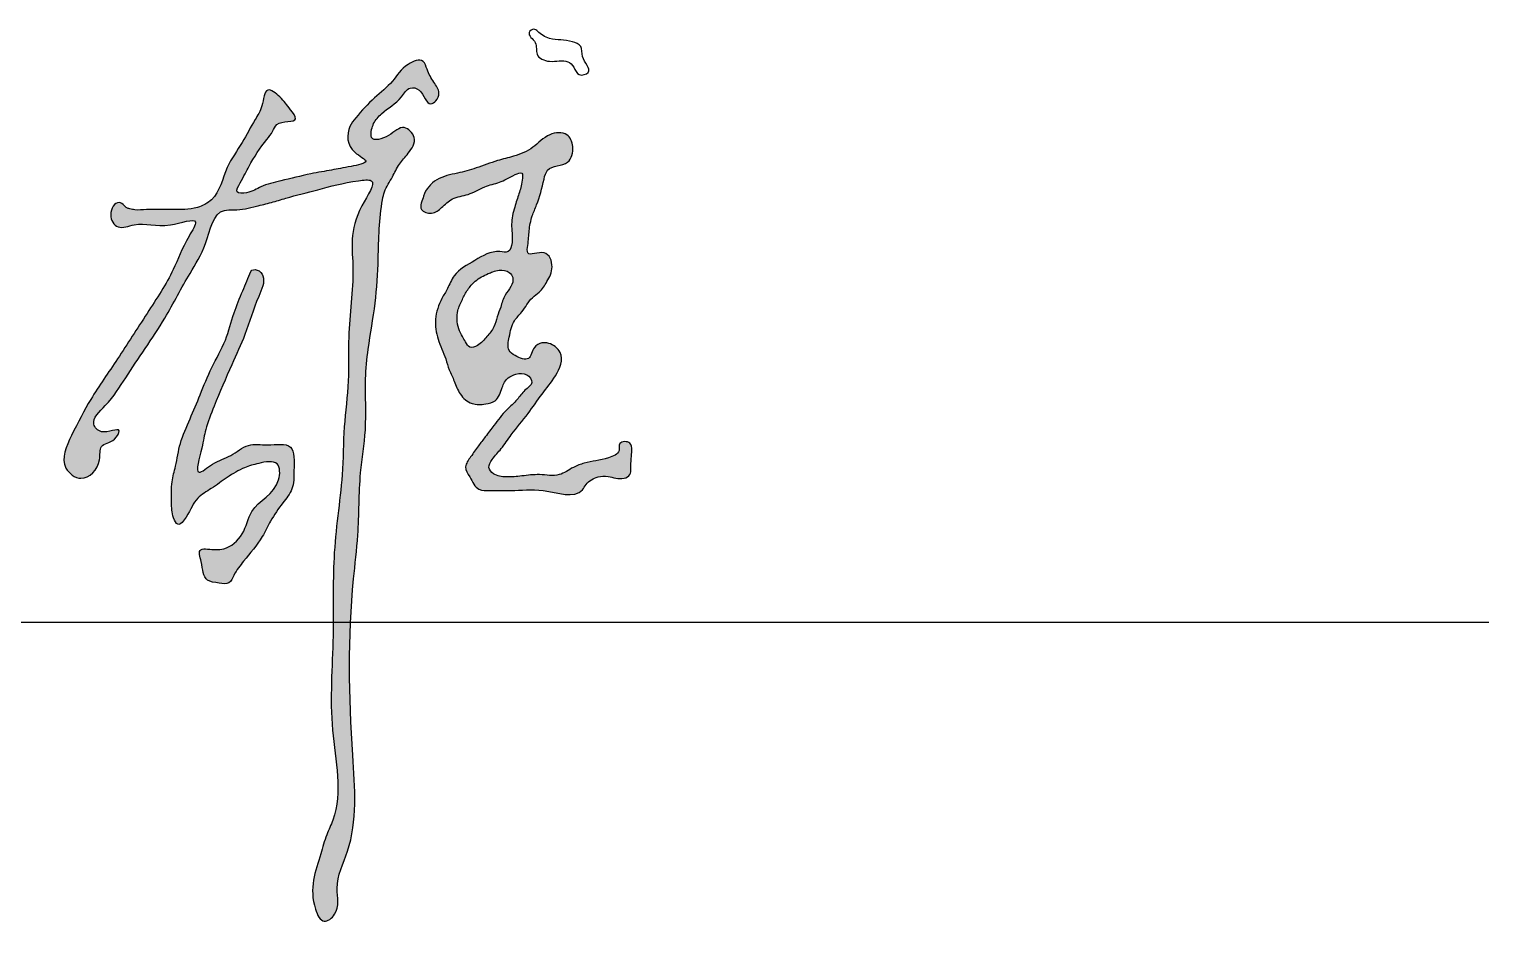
# Model space of a CAD drawing. Extents: x 30064 to 135164, y 17999 to 492668.
# Drawn here: x 55513 to 57356, y 405173 to 406305 of the extents above; entities that cross this region are included whole.
import ezdxf

# ---------------------------------------------------------------- set-up
doc = ezdxf.new("R2010")
doc.units = 0
doc.header["$LTSCALE"] = 1000
doc.header["$MEASUREMENT"] = 0
doc.layers.add('文字和字符', color=7, linetype='Continuous')

msp = doc.modelspace()

# ---------------------------------------------------------------- hatches: boundary and pattern name
at = {"layer": '文字和字符'}
h = msp.add_hatch(color=6, dxfattribs=at)
edge = h.paths.add_edge_path()
edge.add_spline(control_points=[(55661.4, 406077.3), (55661.7, 406077.3), (55698.5, 406077.5), (55721.5, 406076.8), (55753.5, 406092.5), (55759.6, 406129.9), (55782.5, 406160.2), (55796.1, 406187.9), (55809, 406206.3), (55810.6, 406235.7), (55833.1, 406217.5), (55840.4, 406207.1), (55857.4, 406185.5), (55825.8, 406191), (55821.2, 406174.6), (55807.2, 406159.1), (55792.5, 406136), (55783.2, 406116.4), (55771.9, 406097.3), (55792.7, 406097.9), (55806.9, 406107.9), (55835.9, 406114.4), (55864.4, 406121.9), (55895.9, 406127.3), (55914.8, 406130.8), (55947.6, 406137.2), (55914.7, 406151.5), (55913.5, 406177.4), (55930, 406199), (55948, 406217.8), (55973.4, 406238.1), (55985.5, 406259.8), (56011.3, 406269.6), (56016.2, 406251.1), (56023.4, 406239.4), (56032.7, 406226.1), (56028.7, 406214.8), (56015, 406206), (56011.3, 406229.1), (55991.8, 406233), (55980.7, 406212.8), (55961.9, 406203.3), (55948.8, 406188.4), (55945.5, 406178), (55943.5, 406161.9), (55970.3, 406169.4), (55984.7, 406187.1), (56005.1, 406167.2), (55992.9, 406148.4), (55979.8, 406135.3), (55972.2, 406117.3), (55962.4, 406103.5), (55955, 406068.7), (55954.9, 406021.5), (55951.4, 405958.3), (55941.7, 405908.2), (55936.6, 405854.7), (55940.6, 405802.2), (55928.9, 405737), (55930.6, 405673.9), (55915.2, 405555.7), (55917.8, 405423.6), (55929.7, 405289.3), (55897, 405226.6), (55907.3, 405192.1), (55883.6, 405173.2), (55864.2, 405215.3), (55877.8, 405249.3), (55887.8, 405286.7), (55911.3, 405334.8), (55889.6, 405423.3), (55899.2, 405532.1), (55895.9, 405622.8), (55902.8, 405690.4), (55910.1, 405745.2), (55909.5, 405802.3), (55918.2, 405860.1), (55914.8, 405926.2), (55927.2, 406003.3), (55914.6, 406060), (55956.4, 406117.1), (55913.1, 406112), (55882.6, 406103.5), (55844.6, 406093.8), (55819.2, 406086.1), (55797.3, 406080.7), (55778, 406076), (55746.4, 406078.4), (55739.4, 406032), (55712.2, 405991.8), (55682.2, 405932), (55641.9, 405877.2), (55616.4, 405834.5), (55589, 405811), (55605.5, 405790.9), (55632.8, 405805.7), (55620.4, 405782.5), (55600.7, 405782), (55605.7, 405754.7), (55582.4, 405729.8), (55549.5, 405755), (55569.1, 405797.4), (55591.5, 405840.3), (55627, 405890.9), (55660.9, 405944.5), (55695.9, 405997.3), (55707.3, 406032.6), (55732.6, 406070.8), (55680.6, 406050.6), (55656, 406063.8), (55625.2, 406050.6), (55611.9, 406070.2), (55623.3, 406090.1), (55633.1, 406083.4), (55636.1, 406078.8), (55641.6, 406078.3), (55648.4, 406075.8), (55661.2, 406077.3), (55661.4, 406077.3)], knot_values=[0, 0, 0, 0, 30.010681, 59.710914, 78.593199, 120.407305, 154.524141, 185.004149, 203.061643, 222.774317, 238.80713, 258.455944, 270.333782, 293.330836, 302.766156, 314.154011, 351.592667, 373.783884, 384.727657, 395.744414, 413.857163, 437.957453, 474.261753, 498.637383, 521.996218, 540.039757, 556.440551, 586.981856, 599.46137, 631.292047, 659.861277, 686.798362, 704.454635, 714.77327, 731.806988, 745.746399, 755.60273, 762.331918, 783.607358, 794.2488, 808.935268, 839.224822, 854.000646, 861.29652, 870.524529, 890.282084, 910.927322, 927.245681, 946.958313, 963.356978, 980.390735, 1000.003082, 1009.515457, 1078.314372, 1130.678307, 1184.843128, 1219.935368, 1279.461792, 1329.992924, 1402.614913, 1454.086505, 1659.988392, 1772.185683, 1817.246483, 1847.677046, 1862.240127, 1879.608782, 1944.488332, 1967.79145, 1986.349178, 2091.415626, 2201.453187, 2292.790848, 2342.000053, 2390.03078, 2446.006624, 2499.916829, 2551.206876, 2630.928051, 2705.368541, 2736.511304, 2751.139397, 2799.882761, 2838.437816, 2856.100871, 2874.060326, 2900.839764, 2911.90203, 2956.44123, 2995.684828, 3055.617738, 3138.927419, 3179.415616, 3204.798199, 3217.112426, 3237.828089, 3249.032304, 3266.585733, 3281.97368, 3312.759311, 3333.895438, 3372.534497, 3420.293911, 3476.863372, 3540.284988, 3599.822241, 3643.146119, 3661.15915, 3690.737213, 3733.200125, 3751.837118, 3768.448916, 3785.656639, 3792.541545, 3796.752385, 3800.355287, 3806.580356, 3819.839144, 3819.839144, 3819.839144, 3819.839144], degree=3, periodic=0)
h = msp.add_hatch(color=6, dxfattribs=at)
edge = h.paths.add_edge_path()
edge.add_spline(control_points=[(56011.4, 406094.4), (56011.5, 406094.7), (56028.4, 406122), (56053.1, 406121.7), (56079.2, 406130.1), (56102.1, 406139), (56127, 406144.6), (56150.8, 406154.1), (56166.8, 406173.7), (56193.5, 406176.3), (56202.2, 406155.7), (56195.8, 406130.9), (56168, 406133.8), (56161.3, 406108), (56157.1, 406088.9), (56147.3, 406068.3), (56144.3, 406050.3), (56143.7, 406036.3), (56140.3, 406015.9), (56167.2, 406029.9), (56176.8, 406003.8), (56167.9, 405987.2), (56159.3, 405973.8), (56145.2, 405964.4), (56138, 405949.5), (56123.2, 405935.8), (56120, 405918.6), (56116.3, 405900.4), (56128.5, 405891.6), (56146.6, 405884), (56148.4, 405903.7), (56162.5, 405911.3), (56176, 405906.7), (56189.7, 405892), (56178.9, 405865.8), (56160.2, 405844.8), (56143.1, 405818.2), (56124.1, 405796.9), (56110.6, 405775.9), (56099.3, 405764.5), (56091.5, 405752), (56101.1, 405740.9), (56116.9, 405739.3), (56136.3, 405740.9), (56158.3, 405744.2), (56182, 405739.1), (56198.5, 405752), (56219.7, 405759.3), (56238.4, 405761.2), (56260.4, 405769.3), (56256.4, 405785), (56273.9, 405785.4), (56274.4, 405772.8), (56273.6, 405762.4), (56272.9, 405752.2), (56273.2, 405741.6), (56260.3, 405735.3), (56246.9, 405741.2), (56229.6, 405740.8), (56218, 405733.4), (56205.1, 405710.6), (56163, 405726.8), (56126.5, 405721.8), (56100, 405722.9), (56078, 405722), (56071.2, 405738.4), (56061.4, 405752.6), (56071.8, 405766.3), (56079.9, 405778.3), (56090, 405791.5), (56101.7, 405806.8), (56114.1, 405823.4), (56129.6, 405836.3), (56137.4, 405849.1), (56151.9, 405857.7), (56141.6, 405871.8), (56128.7, 405870.2), (56116.2, 405865.2), (56109.5, 405851.6), (56105.5, 405834.9), (56088.2, 405831.3), (56071.4, 405830.4), (56056.2, 405843.5), (56050.8, 405860.3), (56043.4, 405874.5), (56038.6, 405892.9), (56028.5, 405912.8), (56024.2, 405939.8), (56032, 405961.6), (56042.4, 405978.5), (56050.7, 405999.3), (56076.8, 406013), (56098.7, 406027.2), (56120.2, 406021.7), (56125, 406040.5), (56120.8, 406058.1), (56125.6, 406079.1), (56132.1, 406097.7), (56135.5, 406109.8), (56137.4, 406126.1), (56120.9, 406118.8), (56109, 406111.2), (56086.7, 406106.9), (56069.1, 406094.9), (56047.6, 406093.4), (56035.1, 406080), (56023.2, 406071), (56002.6, 406074), (56011.3, 406094.2), (56011.4, 406094.4)], knot_values=[0, 0, 0, 0, 24.512001, 49.882294, 72.277412, 98.738469, 118.409447, 143.109669, 167.776883, 187.618262, 203.042037, 222.126752, 247.275306, 258.48372, 289.86628, 303.795246, 321.379231, 338.707377, 347.328395, 366.307106, 385.237264, 403.506228, 418.562709, 428.786369, 449.648574, 463.118664, 483.023077, 498.54091, 507.708607, 523.614939, 538.272825, 548.331434, 564.446663, 573.613544, 601.356343, 627.727416, 655.753502, 687.468657, 707.386499, 724.030195, 733.822997, 742.988374, 758.369859, 776.521682, 797.368312, 820.285411, 838.875384, 852.53501, 881.495768, 896.424896, 904.484831, 916.221913, 924.49056, 934.624145, 946.353648, 953.359124, 961.492881, 980.267656, 992.004738, 1008.557493, 1015.80342, 1061.650078, 1099.490071, 1123.473109, 1136.892554, 1154.792681, 1167.453766, 1180.555905, 1196.223819, 1209.542153, 1226.270416, 1249.735518, 1266.970627, 1281.05191, 1293.130439, 1303.91699, 1316.71909, 1326.731209, 1339.888064, 1357.279911, 1369.076666, 1385.0742, 1402.881823, 1419.32573, 1433.82478, 1447.087554, 1471.921893, 1495.500471, 1520.791964, 1533.894554, 1550.83807, 1581.024251, 1611.984954, 1621.45011, 1633.096343, 1654.387173, 1674.742462, 1691.115782, 1707.380906, 1715.678547, 1723.570803, 1743.940975, 1761.902668, 1783.344225, 1802.439161, 1818.418402, 1831.919163, 1844.453477, 1860.498716, 1860.498716, 1860.498716, 1860.498716], degree=3, periodic=0)
edge = h.paths.add_edge_path(flags=16)
edge.add_spline(control_points=[(56093, 405996.4), (56092.8, 405996.3), (56075.3, 405987.7), (56067, 405976.7), (56060, 405963.4), (56054.4, 405951.3), (56053, 405938.4), (56055.1, 405927.1), (56059.8, 405917.7), (56064.4, 405910.4), (56069.3, 405901.1), (56082.6, 405906.5), (56090.7, 405916.7), (56101.1, 405928.1), (56104, 405942), (56109.4, 405955), (56112.7, 405969.2), (56122.2, 405978.9), (56125.8, 405990.5), (56118.9, 406000), (56107.6, 406001.7), (56100.6, 405999.6), (56093, 405996.4), (56093, 405996.4)], knot_values=[0, 0, 0, 0, 17.49913, 30.768414, 43.809406, 57.820521, 67.761158, 79.395962, 89.172864, 96.402516, 104.532234, 113.624822, 128.719094, 142.570854, 155.091253, 167.081152, 182.063386, 194.044375, 204.792336, 212.007375, 223.839632, 231.821798, 237.531752, 237.531752, 237.531752, 237.531752], degree=3, periodic=0)
h = msp.add_hatch(color=6, dxfattribs=at)
edge = h.paths.add_edge_path()
edge.add_spline(control_points=[(55793.4, 405999.3), (55793.3, 405999), (55780.8, 405969.6), (55771.2, 405946.7), (55762.3, 405910.5), (55743.3, 405878.8), (55729.9, 405844.8), (55716.7, 405813), (55703.1, 405783.7), (55699.5, 405756.2), (55692.3, 405732), (55693.6, 405709.2), (55693, 405692.1), (55701.7, 405675.4), (55716.6, 405695.1), (55722.1, 405712.7), (55745, 405725.6), (55763.2, 405739.7), (55783.6, 405751.6), (55803.4, 405757.4), (55830.6, 405762.6), (55830.2, 405720.2), (55791.9, 405706.2), (55786.4, 405666.5), (55762.2, 405646.6), (55743.7, 405648.6), (55725.8, 405649.5), (55732.7, 405628.3), (55733, 405608.1), (55752.1, 405606.1), (55766.6, 405603.6), (55773.2, 405619.6), (55787.4, 405637.7), (55805.9, 405659.1), (55818.7, 405686.1), (55831.8, 405705.4), (55848.2, 405724.8), (55847.1, 405748.9), (55850.2, 405785), (55814.9, 405778.5), (55789.3, 405783.5), (55768.1, 405764.4), (55747.7, 405760.1), (55719.7, 405735.3), (55732.5, 405777.4), (55735.7, 405801.2), (55750.3, 405837.8), (55766.8, 405876.6), (55788.1, 405922.4), (55798.5, 405959.7), (55812.8, 405988), (55803.8, 406003.5), (55793.5, 405999.3), (55793.4, 405999.3)], knot_values=[0, 0, 0, 0, 24.542793, 52.435959, 85.650583, 121.512598, 155.916917, 186.540407, 217.474406, 244.606868, 263.102829, 287.388558, 305.597528, 314.527085, 327.332873, 353.193682, 372.630675, 395.352625, 418.617204, 435.772151, 457.249665, 475.959444, 524.49024, 552.742939, 580.507685, 599.437854, 607.362997, 621.159879, 644.090151, 657.95728, 669.398503, 679.892715, 700.008206, 736.031643, 756.664286, 782.242284, 801.590045, 823.390719, 851.090423, 877.54929, 900.135028, 924.011869, 947.574779, 965.855715, 994.232281, 1016.328926, 1045.309406, 1098.032674, 1136.336698, 1183.774373, 1208.195694, 1217.866995, 1225.149506, 1225.149506, 1225.149506, 1225.149506], degree=3, periodic=0)

# ---------------------------------------------------------------- linework, layer by layer
msp.add_line((53756.2, 405556.7), (57356.2, 405556.7))
at = {"layer": '文字和字符', "color": 6}
for points, start_tangent, end_tangent in [([(56155.3, 406302.6), (56170.5, 406293.3), (56184.6, 406291.5), (56199.2, 406289.1), (56209.8, 406283.3), (56212.1, 406270.4), (56219.2, 406250.5), (56208, 406247.6), (56201, 406256.9), (56193.4, 406264), (56170.5, 406264.5), (56154.7, 406273.3), (56152.3, 406288), (56144.7, 406300.9), (56150.6, 406305), (56155.3, 406302.6)], (0.676765, -0.736199), (0.676765, -0.736199)), ([(55661.4, 406077.3), (55693.8, 406077.3), (55725.8, 406080), (55743.7, 406089.8), (55763.6, 406130.4), (55782.4, 406162.1), (55798.6, 406190.8), (55807.3, 406208.2), (55814.8, 406228.2), (55829.8, 406219.5), (55843.5, 406203.3), (55849.8, 406192), (55826.1, 406184.6), (55820.8, 406175.8), (55813.6, 406165.8), (55791.1, 406132.2), (55779.9, 406111), (55776.1, 406099.8), (55788, 406098.5), (55806.1, 406106), (55831, 406113.5), (55869.2, 406122.4), (55895.2, 406127.2), (55920, 406131.8), (55938.3, 406138.4), (55924.6, 406149.6), (55918.4, 406182.1), (55925.9, 406193.3), (55949.6, 406218.2), (55972, 406239.4), (55992, 406260.6), (56010.7, 406264.4), (56015.7, 406254.4), (56024.4, 406238.2), (56030.7, 406224.5), (56026.9, 406214.5), (56020.7, 406210.7), (56005.7, 406228.2), (55994.5, 406230.7), (55983.3, 406219.5), (55958.3, 406198.3), (55948.3, 406185.8), (55945.8, 406178.3), (55945.8, 406168.3), (55967, 406170.8), (55987, 406180.8), (55999.5, 406168.3), (55992, 406148.4), (55980.8, 406134.7), (55972, 406118.5), (55962.1, 406099.8), (55959.6, 406089.8), (55954.1, 406015.6), (55950.2, 405959.1), (55941.5, 405901.2), (55938.2, 405863.5), (55937.9, 405799.1), (55931.9, 405744.8), (55928.4, 405666.4), (55923, 405611), (55921.9, 405388.4), (55915.3, 405267.3), (55902.2, 405220.4), (55899, 405187.7), (55885.9, 405179), (55874.9, 405194.2), (55881.5, 405264.1), (55889.1, 405288.1), (55896.8, 405306.6), (55896.4, 405420.2), (55897.1, 405539.1), (55898.3, 405637.9), (55903.1, 405690.8), (55908.6, 405742.5), (55911.2, 405802.9), (55916.3, 405861), (55916.9, 405916.4), (55922.2, 406002.4), (55933.5, 406082.1), (55945.1, 406113.7), (55929.3, 406113.7), (55877.8, 406102.4), (55837.6, 406091.6), (55819.2, 406086.3), (55800.4, 406081.5), (55771.9, 406076.8), (55759.9, 406076.3), (55736.2, 406034.4), (55716.5, 405996.8), (55684.7, 405940.4), (55635.3, 405865.1), (55609.4, 405829.8), (55595.2, 405806.3), (55604.7, 405796.9), (55627, 405798.1), (55621.1, 405787.5), (55604.7, 405778.1), (55602.3, 405761.6), (55578.8, 405738.1), (55559.9, 405751), (55567, 405792.2), (55591.3, 405837.7), (55625, 405888.8), (55662.3, 405946.3), (55695.3, 406001.5), (55715.3, 406043.9), (55723.5, 406061.5), (55691.7, 406058), (55645.8, 406058), (55625.8, 406055.6), (55616.4, 406070.9), (55627, 406086.2), (55633.4, 406082.5), (55636.7, 406079.3), (55640.4, 406078.3), (55647, 406076.9), (55661.4, 406077.3)], (1, 0), (1, 0)), ([(56011.4, 406094.4), (56028.2, 406114.9), (56054.3, 406123.3), (56077.6, 406129.8), (56104.6, 406139.1), (56125.1, 406144.7), (56149.4, 406155.9), (56170.8, 406171.8), (56192.3, 406171.8), (56199.7, 406156.8), (56193.2, 406137.3), (56168, 406127), (56163.4, 406115.8), (56154.1, 406083.2), (56148.5, 406069.2), (56144.7, 406050.6), (56142.9, 406032), (56142.9, 406022.7), (56163.4, 406022.7), (56173.6, 406004.9), (56167.1, 405986.3), (56157.4, 405973.2), (56148.9, 405966.1), (56135.4, 405948.1), (56126.1, 405936.9), (56119.5, 405916.4), (56119.5, 405899.6), (56127, 405893.1), (56143.8, 405889.4), (56151.3, 405903.4), (56160.6, 405909), (56177.4, 405904.3), (56183.9, 405896.8), (56177.9, 405867.5), (56160.9, 405844.5), (56143.3, 405819.9), (56122.1, 405793), (56109.4, 405775.5), (56097.9, 405761.7), (56093.9, 405751.9), (56099.6, 405743.9), (56115.8, 405739.8), (56135.4, 405741), (56157.8, 405742.7), (56182.6, 405742.7), (56200.5, 405751.9), (56214.3, 405757.1), (56244.8, 405764), (56258.1, 405773.2), (56259.2, 405781.9), (56271.9, 405782.4), (56274.2, 405773.8), (56273.6, 405762.9), (56273, 405750.2), (56271.9, 405742.7), (56264.4, 405738.1), (56244.2, 405740.4), (56231.6, 405739.8), (56216.6, 405730.1), (56212, 405723.7), (56162.4, 405722.6), (56121.5, 405722.6), (56095.6, 405722.6), (56081.2, 405724.3), (56069.7, 405739.8), (56064.5, 405752.5), (56070.8, 405765.2), (56080.6, 405779), (56089.3, 405790.5), (56100.2, 405804.9), (56116.3, 405824.5), (56129.5, 405837.6), (56139.4, 405849.2), (56148, 405859), (56141.7, 405868.8), (56127.9, 405869.4), (56118.1, 405864.8), (56110.6, 405852.7), (56101.9, 405836), (56089.8, 405832), (56072.6, 405832.5), (56057.6, 405844.6), (56050.1, 405860.7), (56043.8, 405875.1), (56039.3, 405888.7), (56029.7, 405913.8), (56026.4, 405939), (56034.6, 405965.1), (56041.4, 405977.5), (56050.1, 405993.7), (56076.2, 406013.2), (56107.8, 406024.2), (56118, 406024.2), (56123.1, 406035.7), (56122.5, 406058.7), (56126.4, 406080.4), (56131.8, 406097.3), (56135.9, 406114.3), (56135.3, 406123.3), (56127, 406121.4), (56107.1, 406111.8), (56088.6, 406106), (56067.5, 406096.5), (56047.7, 406090.7), (56034.2, 406079.8), (56021.5, 406072.8), (56008.7, 406077.3), (56011.4, 406094.4)], (0.284283, 0.95874), (0.284283, 0.95874)), ([(55793.4, 405999.3), (55783.1, 405974.8), (55772.1, 405946.8), (55761.1, 405912.6), (55744, 405877.8), (55729.3, 405843.6), (55716.5, 405813.1), (55704.3, 405782), (55698.2, 405753.3), (55693.9, 405733.8), (55693.3, 405707.5), (55695.7, 405688), (55701.2, 405680), (55711.6, 405689.2), (55726.3, 405713), (55743.4, 405725.2), (55763.5, 405739.2), (55785.5, 405751.5), (55803.2, 405756.9), (55826.4, 405756.3), (55828.3, 405736.2), (55794.5, 405696.1), (55782.5, 405668), (55759.1, 405649.2), (55738.6, 405648.8), (55730.1, 405647.9), (55730.5, 405633), (55738.6, 405609.6), (55753.1, 405605.8), (55765.5, 405606.2), (55771.9, 405615.6), (55784.2, 405633.5), (55807.7, 405664.5), (55818.3, 405684.1), (55833.7, 405707.1), (55845.2, 405724.6), (55847.7, 405748), (55843.2, 405777.6), (55814.7, 405780.3), (55790.3, 405779.7), (55767.9, 405766.8), (55744.9, 405755.9), (55727.9, 405745.8), (55731.3, 405776.3), (55736.3, 405799.6), (55746.9, 405829.1), (55769.3, 405881.5), (55785.7, 405919.5), (55803.2, 405967.7), (55808.5, 405993.6), (55801.1, 406001), (55793.4, 405999.3)], (-0.394162, -0.919041), (-0.394162, -0.919041)), ([(56093, 405996.4), (56076.6, 405986.8), (56067.1, 405976.1), (56060.3, 405963.8), (56054.7, 405949.7), (56053.6, 405939), (56055.8, 405926.6), (56060.3, 405917.1), (56064.3, 405910.3), (56069.9, 405903.6), (56079.5, 405905.8), (56091.3, 405917.1), (56100.2, 405929.1), (56104.4, 405942), (56108.7, 405954.2), (56114.4, 405969.4), (56121.7, 405980.1), (56123.9, 405991.5), (56119.5, 405997.9), (56107, 406000.9), (56098.7, 405998.7), (56093, 405996.4)], (-0.928724, -0.370772), (-0.928724, -0.370772))]:
    msp.add_spline(points, degree=3, dxfattribs=dict(at, start_tangent=start_tangent, end_tangent=end_tangent))

doc.saveas('drawing.dxf')
